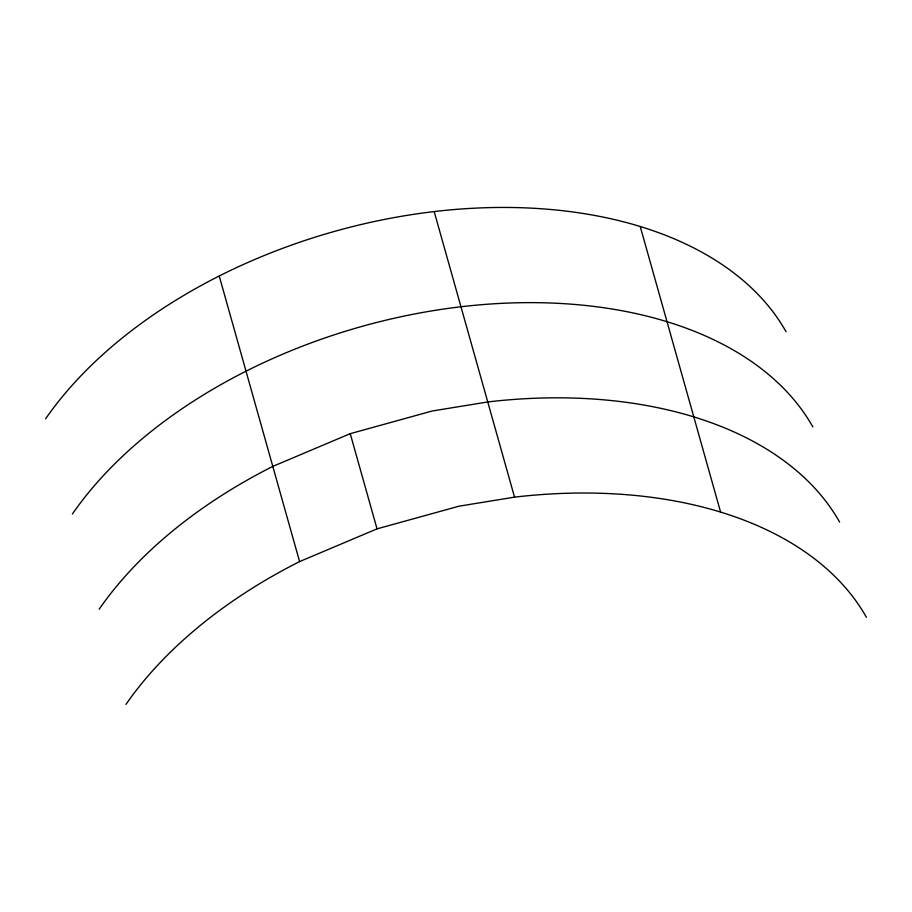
<?xml version="1.0" encoding="UTF-8"?>
<svg xmlns="http://www.w3.org/2000/svg" width="912" height="912" viewBox="0 0 912 912"><rect width="100%" height="100%" fill="white"/><g stroke="black" fill="none" stroke-linecap="round" stroke-linejoin="round"><path stroke-width="1.37" d="M839.61 522.086A412.235 257.458 -15.7 0 0 487.749 401.953L432.254 410.993L350.242 433.667L272.813 466.397A412.235 257.458 -15.7 0 0 99.169 609.193M125.959 704.383A412.235 257.458 -15.7 0 1 299.592 561.587L377.032 528.857L459.044 506.183L514.539 497.143A412.235 257.458 -15.7 0 1 866.4 617.276M640.224 226.484L720.583 512.054M45.6 418.813A412.235 257.458 -15.7 0 1 434.18 211.573L514.539 497.143M350.242 433.667L377.032 528.857M219.233 276.017L299.592 561.587M434.18 211.573A412.235 257.458 -15.7 0 1 786.041 331.706M72.39 514.003A412.235 257.458 -15.7 0 1 460.97 306.763A412.235 257.458 -15.7 0 1 812.831 426.896"/></g></svg>
